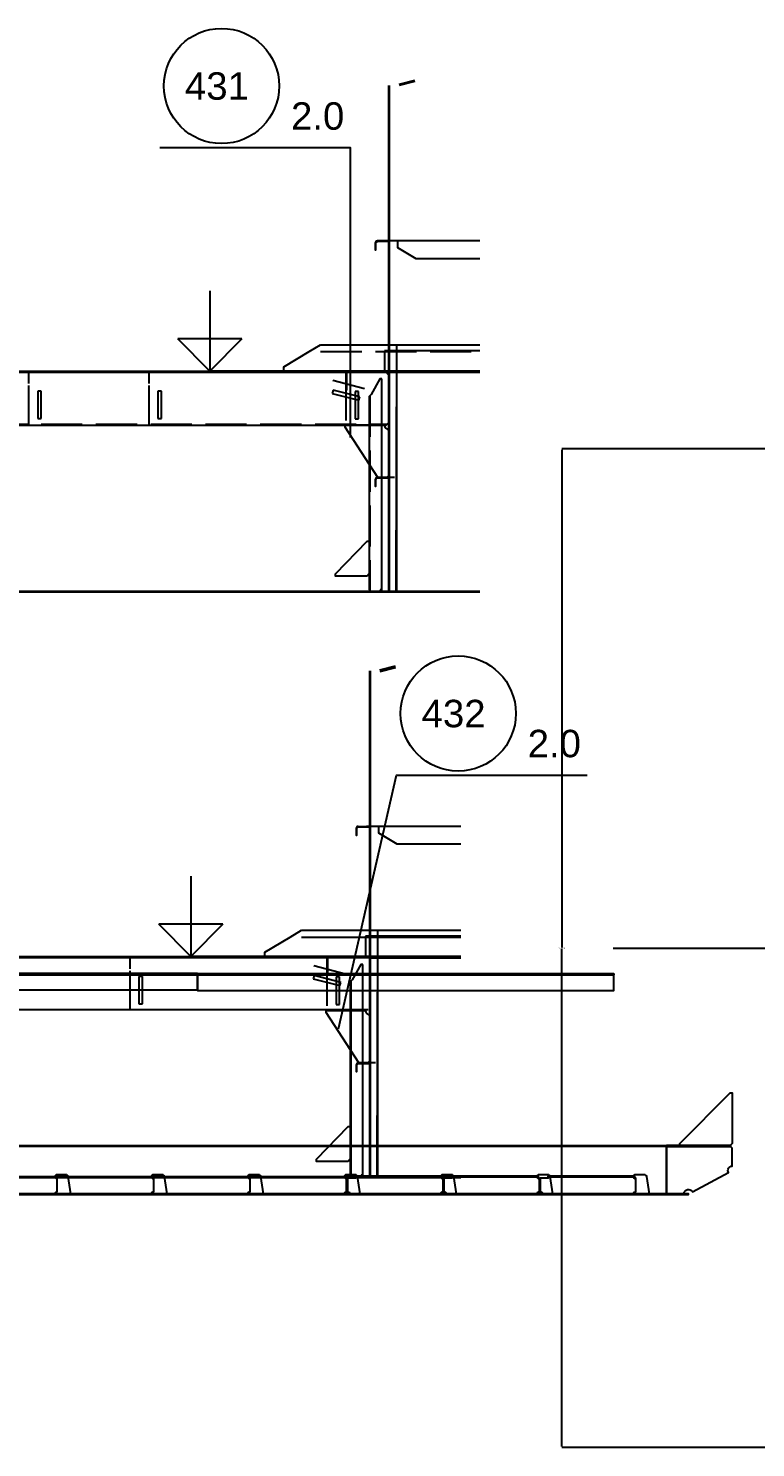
# Model space of a CAD drawing. Header units: inches. Extents: x -15552 to 42302, y -14825 to 18289.
# Drawn here: x -8702 to -7043, y 14786 to 18026 of the extents above; entities that cross this region are included whole.
import ezdxf

# ---------------------------------------------------------------- set-up
doc = ezdxf.new("R2010")
doc.units = ezdxf.units.IN
doc.header["$MEASUREMENT"] = 0
for name, pattern in [('Dashed', [10, 7.5, -2.5]), ('Dashed_dotted', [34, 24, -5, 0, -5]), ('Short_dashed', [5, 3.75, -1.25])]:
    doc.linetypes.add(name, pattern=pattern)
doc.layers.get('0').update_dxf_attribs({"linetype": 'CONTINUOUS'})
doc.layers.get('Defpoints').update_dxf_attribs({"linetype": 'CONTINUOUS'})
doc.styles.add('Style_ARIAL', font='ARIAL')
doc.dimstyles.new('ISO-25', dxfattribs={"dimtxt": 2.5, "dimasz": 2.5, "dimexe": 0.18, "dimexo": 0.625, "dimgap": 0.09, "dimtad": 1, "dimtih": 1, "dimtoh": 1, "dimdec": 4, "dimzin": 0, "dimdsep": 46, "dimtxsty": 'STANDARD', "dimcen": 0.09, "dimdle": 0.38, "dimadec": 0, "dimazin": 0, "dimtfac": 1, "dimtdec": 4, "dimtofl": 0, "dimtmove": 0, "dimatfit": 3, "dimfxl": 1, "dimtolj": 1, "dimtzin": 0, "dimarcsym": 0})

# ---------------------------------------------------------------- blocks, each defined once
blk = doc.blocks.new('*D0')
at = {"color": 0, "lineweight": -2, "ltscale": 25}
for p, q in [((-6990.050595, 17066.339448), (-7484.547211, 17066.339448)), ((-7484.367211, 17063.839448), (-7484.367211, 15927.679677)), ((-7484.367211, 14788.839906), (-7484.367211, 15924.999677)), ((-6990.050595, 14786.339906), (-7484.547211, 14786.339906))]:
    blk.add_line(p, q, dxfattribs=at)
at = {"color": 0}
for points in [[(-7483.950544, 17063.839448), (-7484.783878, 17063.839448), (-7484.367211, 17066.339448)], [(-7484.783878, 14788.839906), (-7483.950544, 14788.839906), (-7484.367211, 14786.339906)]]:
    blk.add_solid(points, dxfattribs=at)
at = {"layer": 'Defpoints', "color": 0}
for p in [(-7484.367211, 17066.339448), (-6989.425595, 17066.339448), (-6989.425595, 14786.339906)]:
    blk.add_point(p, dxfattribs=at)
at = {"color": 0, "insert": (-7484.367211, 15926.339677), "char_height": 2.5, "attachment_point": 5}
blk.add_mtext('\\A1;2279.9995', dxfattribs=at)

msp = doc.modelspace()

# ---------------------------------------------------------------- linework, layer by layer
at = {"color": 3, "ltscale": 25}
for p, q in [((-7879.057248, 16740.651277), (-7879.057248, 17895.549348)), ((-7877.504285, 16740.651277), (-7877.504285, 17895.549348)), ((-7820.842106, 17907.251313), (-7856.811364, 17897.941926)), ((-7820.156129, 17904.600862), (-7856.1251, 17895.289949)), ((-7879.057248, 17540.651277), (-7905.513508, 17540.651277)), ((-7879.057248, 17539.151338), (-7905.513508, 17539.151338)), ((-7856.678326, 17540.651277), (-7886.615117, 17540.651277)), ((-7862.631257, 16740.651277), (-7861.337025, 17303.651765)), ((-7879.057248, 17240.651277), (-10363.720925, 17240.651277)), ((-7861.182244, 17240.651277), (-10363.720925, 17240.651277)), ((-7879.059441, 17240.651277), (-10051.587231, 17240.651277)), ((-7672.00187, 17240.651277), (-7886.28772, 17240.651277)), ((-7879.059441, 17126.651338), (-7879.059441, 17240.651277)), ((-7672.00187, 17243.651155), (-7877.504285, 17243.651155)), ((-7672.00187, 17240.651277), (-7877.504285, 17240.651277)), ((-7861.182244, 16740.651277), (-7861.182244, 17240.651277)), ((-7894.983704, 16740.651277), (-7894.983704, 17225.650361)), ((-7879.057248, 17000.650361), (-7905.513508, 17000.650361)), ((-7879.057248, 16999.150422), (-7905.513508, 16999.150422)), ((-7866.513569, 17000.650361), (-7896.450265, 17000.650361)), ((-7672.00187, 16740.651277), (-10337.839062, 16740.651277)), ((-7672.00187, 16738.650849), (-10337.839062, 16738.650849)), ((-10156.70398, 16740.651277), (-7861.182244, 16740.651277)), ((-7919.614823, 16740.651277), (-7894.983704, 16740.651277)), ((-7922.475464, 15404.478028), (-7922.475464, 16559.375337)), ((-7920.922501, 15404.478028), (-7920.922501, 16559.375337)), ((-7900.229581, 16561.769441), (-7864.260323, 16571.078828)), ((-7899.20028, 16557.793), (-7863.231309, 16567.102388)), ((-7948.931725, 16204.478791), (-7922.475464, 16204.478791)), ((-7948.931725, 16202.978852), (-7922.475464, 16202.978852)), ((-7920.922501, 15907.478669), (-7715.419991, 15907.478669)), ((-7922.475464, 15904.478791), (-10407.139142, 15904.478791)), ((-7904.600461, 15904.478791), (-10407.139142, 15904.478791)), ((-8470.506699, 15904.478791), (-8470.506699, 15878.978303)), ((-7938.401921, 15404.478028), (-7938.401921, 15889.477876)), ((-7920.922501, 15904.478791), (-7715.419991, 15904.478791)), ((-7904.600461, 15404.478028), (-7904.600461, 15904.478791)), ((-7965.983708, 15850.916627), (-7965.983708, 15407.532838)), ((-7948.931725, 15664.477876), (-7922.475464, 15664.477876)), ((-7948.931725, 15662.977937), (-7922.475464, 15662.977937)), ((-7715.419991, 15404.478028), (-10381.257279, 15404.478028)), ((-7715.419991, 15402.478364), (-10381.257279, 15402.478364)), ((-10200.122197, 15404.478028), (-7904.600461, 15404.478028)), ((-7963.03304, 15404.478028), (-7938.401921, 15404.478028)), ((-7955.717309, 15404.320863), (-7955.717309, 15405.820802)), ((-7955.717309, 15405.820802), (-7777.107937, 15405.820802)), ((-7777.107937, 15404.320863), (-7955.717309, 15404.320863)), ((-7777.107937, 15405.820802), (-7777.107937, 15404.320863)), ((-7777.107937, 15405.820802), (-7758.717282, 15405.820802)), ((-7758.717282, 15404.320863), (-7777.107937, 15404.320863)), ((-7758.717282, 15405.820802), (-7758.717282, 15404.320863)), ((-7735.717328, 15404.320863), (-7735.717328, 15405.820802)), ((-7735.717328, 15405.820802), (-7557.107957, 15405.820802)), ((-7557.107957, 15404.320863), (-7735.717328, 15404.320863)), ((-7557.107957, 15405.820802), (-7557.107957, 15404.320863)), ((-7557.107957, 15405.820802), (-7538.717301, 15405.820802)), ((-7538.717301, 15404.320863), (-7557.107957, 15404.320863)), ((-7538.717301, 15405.820802), (-7538.717301, 15404.320863)), ((-7515.717347, 15404.320863), (-7515.717347, 15405.820802)), ((-7515.717347, 15405.820802), (-7337.107976, 15405.820802)), ((-7337.107976, 15404.320863), (-7515.717347, 15404.320863)), ((-7337.107976, 15405.820802), (-7337.107976, 15404.320863)), ((-7337.107976, 15405.820802), (-7318.71732, 15405.820802)), ((-7318.71732, 15404.320863), (-7337.107976, 15404.320863)), ((-7318.71732, 15405.820802), (-7318.71732, 15404.320863))]:
    msp.add_line(p, q, dxfattribs=at)
at = {"color": 1, "ltscale": 25}
for p, q in [((-7672.00187, 17540.651277), (-7859.370453, 17540.651277)), ((-7817.544778, 17500.650361), (-7672.00187, 17500.650361)), ((-8034.949811, 17303.651765), (-7672.00187, 17303.651765)), ((-7672.00187, 17243.651155), (-8118.601401, 17243.651155)), ((-7715.419991, 16204.478791), (-7902.78867, 16204.478791)), ((-7860.962994, 16164.477876), (-7715.419991, 16164.477876)), ((-8078.368027, 15967.477754), (-7715.419991, 15967.477754)), ((-8078.368027, 15951.85428), (-7715.419991, 15951.85428)), ((-7715.419991, 15907.478669), (-8162.019618, 15907.478669)), ((-7245.717366, 15473.820832), (-7245.717366, 15475.820497)), ((-7245.717366, 15475.820497), (-7137.571271, 15475.820497)), ((-7137.571271, 15473.820832), (-7245.717366, 15473.820832)), ((-7137.571271, 15475.820497), (-7137.571271, 15473.820832)), ((-7137.571271, 15475.820497), (-7099.717267, 15475.820497)), ((-7099.717267, 15473.820832), (-7137.571271, 15473.820832)), ((-7099.717267, 15475.820497), (-7099.717267, 15473.820832))]:
    msp.add_line(p, q, dxfattribs=at)
at = {"color": 6, "ltscale": 25}
for p, q in [((-8287.991555, 17426.625398), (-8287.991603, 17243.649629)), ((-8287.991603, 17243.649629), (-8360.887845, 17317.035249)), ((-8214.606078, 17317.035249), (-8360.887845, 17317.035249)), ((-8214.606078, 17317.035249), (-8287.991603, 17243.649629)), ((-7888.966687, 17290.150788), (-7888.966687, 17241.151765)), ((-7672.00187, 17290.150788), (-7888.966687, 17290.150788)), ((-7888.966687, 17241.151765), (-7672.00187, 17241.151765)), ((-8331.409772, 16090.452912), (-8331.409819, 15907.477143)), ((-8331.409819, 15907.477143), (-8404.306085, 15980.862764)), ((-8258.024295, 15980.862764), (-8404.306085, 15980.862764)), ((-8258.024295, 15980.862764), (-8331.409819, 15907.477143)), ((-7932.384904, 15953.978303), (-7932.384904, 15904.977754)), ((-7715.419991, 15953.978303), (-7932.384904, 15953.978303)), ((-7932.384904, 15904.977754), (-7715.419991, 15904.977754))]:
    msp.add_line(p, q, dxfattribs=at)
at = {"color": 1, "linetype": 'Short_dashed', "ltscale": 25}
msp.add_line((-8034.949811, 17288.026765), (-7672.00187, 17288.026765), dxfattribs=at)
at = {"color": 3, "linetype": 'Dashed_dotted', "ltscale": 25}
for p, q in [((-8701.436861, 17240.651277), (-8701.436861, 17215.150788)), ((-8427.088483, 17240.651277), (-8427.088483, 17215.150788)), ((-7900.096543, 16204.478791), (-7930.033333, 16204.478791)), ((-7906.049378, 15404.478028), (-7904.755242, 15967.477754)), ((-7715.419991, 15904.478791), (-7929.705937, 15904.478791)), ((-7909.931786, 15664.477876), (-7939.868481, 15664.477876))]:
    msp.add_line(p, q, dxfattribs=at)
at = {"color": 2, "linetype": 'Dashed', "ltscale": 25}
for p, q in [((-8701.441742, 17210.650972), (-8701.441742, 17122.650483)), ((-8427.09337, 17210.650972), (-8427.09337, 17122.650483)), ((-7977.896817, 15867.287782), (-8050.319464, 15886.031678)), ((-8020.826752, 15864.477876), (-8020.826752, 15794.478181))]:
    msp.add_line(p, q, dxfattribs=at)
at = {"color": 2, "ltscale": 25}
for p, q in [((-7934.4786, 17203.46103), (-8006.901248, 17222.204927)), ((-8680.355604, 17197.961763), (-8680.355652, 17135.339692)), ((-8672.527821, 17197.961763), (-8680.355604, 17197.961763)), ((-8672.527869, 17135.339692), (-8672.527821, 17197.961763)), ((-8406.007226, 17197.961763), (-8406.007273, 17135.339692)), ((-8398.179443, 17197.961763), (-8406.007226, 17197.961763)), ((-8398.179491, 17135.339692), (-8398.179443, 17197.961763)), ((-8006.285555, 17200.262788), (-8008.24693, 17192.685273)), ((-8008.24693, 17192.685273), (-7947.62233, 17176.994661)), ((-7945.660908, 17184.572175), (-8006.285555, 17200.262788)), ((-7977.408536, 17200.650361), (-7977.408536, 17130.650666)), ((-7956.322415, 17196.962312), (-7956.32251, 17134.340242)), ((-7948.494656, 17196.962312), (-7956.322415, 17196.962312)), ((-7948.494656, 17134.340242), (-7948.494656, 17196.962312)), ((-7947.62233, 17176.994661), (-7945.660908, 17184.572175)), ((-8680.355652, 17135.339692), (-8672.527869, 17135.339692)), ((-8406.007273, 17135.339692), (-8398.179491, 17135.339692)), ((-7956.32251, 17134.340242), (-7948.494656, 17134.340242)), ((-8470.50937, 15874.478486), (-8470.50937, 15786.477998)), ((-8449.423225, 15861.789277), (-8449.423273, 15799.167207)), ((-8441.595442, 15861.789277), (-8449.423225, 15861.789277)), ((-8441.59549, 15799.167207), (-8441.595442, 15861.789277)), ((-8049.70382, 15864.091066), (-8051.665194, 15856.512788)), ((-8051.665194, 15856.512788), (-7991.040547, 15840.822175)), ((-7989.07922, 15848.400453), (-8049.70382, 15864.091066)), ((-7999.740632, 15860.789064), (-7999.740679, 15798.166993)), ((-7991.912873, 15860.789064), (-7999.740632, 15860.789064)), ((-7991.912873, 15798.166993), (-7991.912873, 15860.789064)), ((-7991.040547, 15840.822175), (-7989.07922, 15848.400453)), ((-8449.423273, 15799.167207), (-8441.59549, 15799.167207)), ((-7999.740679, 15798.166993), (-7991.912873, 15798.166993))]:
    msp.add_line(p, q, dxfattribs=at)
at = {"color": 3, "linetype": 'Short_dashed', "ltscale": 25}
for p, q in [((-7922.565491, 17187.089875), (-7922.565491, 16743.706086)), ((-10047.514184, 17122.577241), (-7883.132393, 17122.577241))]:
    msp.add_line(p, q, dxfattribs=at)
at = {"color": 1, "linetype": 'Dashed_dotted', "ltscale": 25}
msp.add_line((-7367.367871, 15926.340058), (862.075107, 15926.340058), dxfattribs=at)
at = {"color": 1, "ltscale": 25}
for points in [[(-7967.042096, 17091.798738), (-7967.042096, 17753.51291), (-8401.91706, 17753.51291)], [(-7859.370453, 17540.651277), (-7859.370453, 17525.650361), (-7817.544778, 17500.650361)], [(-8118.601401, 17243.651155), (-8118.601401, 17253.651765), (-8061.08969, 17288.026765), (-8034.949811, 17303.651765)], [(-7977.408536, 17240.651277), (-7977.408536, 17200.650361), (-7975.338013, 17200.650361), (-7975.338013, 17240.651277)], [(-7910.172207, 16996.150544), (-7910.172207, 16980.705598), (-7908.619244, 16980.705598), (-7908.619244, 16996.150544)], [(-7994.308026, 15742.462495), (-7861.961587, 16321.095613), (-7427.086575, 16321.095613)], [(-7953.590424, 16199.977449), (-7953.590424, 16184.532502), (-7952.037461, 16184.532502), (-7952.037461, 16199.977449)], [(-7902.78867, 16204.478791), (-7902.78867, 16189.477876), (-7860.962994, 16164.477876)], [(-8162.019618, 15907.478669), (-8162.019618, 15917.477754), (-8104.507907, 15951.85428), (-8078.368027, 15967.477754)], [(-8315.717299, 15867.820314), (-8315.717299, 15829.96631), (-7365.717347, 15829.96631), (-7365.717347, 15867.820314), (-8315.717299, 15867.820314)], [(-8315.717299, 15867.820314), (-8315.717299, 15829.96631), (-7365.717347, 15829.96631), (-7365.717347, 15867.820314), (-8315.717299, 15867.820314)], [(-7953.590424, 15659.978059), (-7953.590424, 15644.533113), (-7952.037461, 15644.533113), (-7952.037461, 15659.978059)], [(-7245.717366, 15473.820832), (-7099.717267, 15473.820832), (-7099.717267, 15475.820497), (-7245.717366, 15475.820497), (-7245.717366, 15473.820832)]]:
    msp.add_lwpolyline(points, dxfattribs=at)
at = {"color": 3, "ltscale": 25}
for points in [[(-7910.172207, 17536.15146), (-7910.172207, 17520.706514), (-7908.619244, 17520.706514), (-7908.619244, 17536.15146)], [(-7879.057248, 17243.651155), (-8287.991555, 17243.651155), (-8287.991555, 17242.651704), (-9903.022893, 17242.651704), (-9903.022893, 17242.151216), (-10363.720925, 17242.151216)], [(-7894.983704, 17225.650361), (-7899.813302, 17225.650361), (-7919.614823, 17190.144685)], [(-7919.614823, 17190.144685), (-7924.014313, 17185.589936), (-7924.014313, 16745.206025), (-7919.614823, 16740.651277)], [(-10051.587231, 17126.651338), (-10045.514233, 17120.57834), (-7885.132439, 17120.57834), (-7879.059441, 17126.651338)], [(-7922.475464, 15907.478669), (-8331.409772, 15907.478669), (-8331.409772, 15906.477693), (-9946.441109, 15906.477693), (-9946.441109, 15905.97873), (-10407.139142, 15905.97873)], [(-7938.401921, 15889.477876), (-7943.231518, 15889.477876), (-7963.03304, 15853.971437)], [(-8735.717292, 15868.820527), (-8735.717292, 15831.180909), (-8315.717299, 15831.180909), (-8315.717299, 15868.820527), (-8735.717292, 15868.820527)], [(-8735.717292, 15868.820527), (-8735.717292, 15831.180909), (-8315.717299, 15831.180909), (-8315.717299, 15868.820527), (-8735.717292, 15868.820527)], [(-7963.03304, 15853.971437), (-7967.432435, 15849.416688), (-7967.432435, 15409.032777), (-7963.03304, 15404.478028)], [(-10091.003258, 15786.477998), (-10053.149254, 15786.477998), (-7964.329465, 15786.477998), (-7926.475461, 15786.477998)], [(-7245.717366, 15473.820832), (-9972.217305, 15473.820832), (-9972.217305, 15475.820497), (-7245.717366, 15475.820497), (-7245.717366, 15473.820832)], [(-7955.717309, 15404.320863), (-7758.717282, 15404.320863), (-7758.717282, 15405.820802), (-7955.717309, 15405.820802), (-7955.717309, 15404.320863)], [(-7735.717328, 15404.320863), (-7538.717301, 15404.320863), (-7538.717301, 15405.820802), (-7735.717328, 15405.820802), (-7735.717328, 15404.320863)], [(-7515.717347, 15404.320863), (-7318.71732, 15404.320863), (-7318.71732, 15405.820802), (-7515.717347, 15405.820802), (-7515.717347, 15404.320863)], [(-9165.717275, 15363.820985), (-7195.717366, 15363.820985), (-7195.717366, 15365.820649), (-9165.717275, 15365.820649), (-9165.717275, 15363.820985)], [(-9165.717275, 15363.820985), (-7195.717366, 15363.820985), (-7195.717366, 15365.820649), (-9165.717275, 15365.820649), (-9165.717275, 15363.820985)]]:
    msp.add_lwpolyline(points, dxfattribs=at)
at = {"color": 2, "ltscale": 25}
for points in [[(-7879.066308, 17110.650972), (-7879.066308, 17005.650666), (-7884.066231, 17000.650361), (-7904.066308, 17000.650361), (-7979.066308, 17115.651277), (-7979.066308, 17120.651582), (-7889.06625, 17120.651582, 0.414202), (-7879.066308, 17110.650972, 0.414202)], [(-7922.484524, 15774.478486), (-7922.484524, 15669.478181), (-7927.484448, 15664.477876), (-7947.484524, 15664.477876), (-8022.484477, 15779.478028), (-8022.484477, 15784.478334), (-7932.484467, 15784.478334, 0.414218), (-7922.484524, 15774.478486, 0.414218)]]:
    msp.add_lwpolyline(points, format="xyb", dxfattribs=at)
for points in [[(-7928.791077, 16775.650361), (-8001.235469, 16775.650361), (-8001.235469, 16780.650666), (-7928.791077, 16855.650666), (-7923.961575, 16855.650666), (-7923.961575, 16780.650666), (-7928.791077, 16775.650361)], [(-7100.71729, 15475.820497), (-7215.717347, 15475.820497), (-7215.717347, 15480.820802), (-7100.71729, 15595.820954), (-7095.717366, 15595.820954), (-7095.717366, 15480.820802), (-7100.71729, 15475.820497)], [(-7100.71729, 15475.820497), (-7215.717347, 15475.820497), (-7215.717347, 15480.820802), (-7100.71729, 15595.820954), (-7095.717366, 15595.820954), (-7095.717366, 15480.820802), (-7100.71729, 15475.820497)], [(-7972.209294, 15439.477876), (-8044.653685, 15439.477876), (-8044.653685, 15444.478181), (-7972.209294, 15519.478181), (-7967.379792, 15519.478181), (-7967.379792, 15444.478181), (-7972.209294, 15439.477876)]]:
    msp.add_lwpolyline(points, dxfattribs=at)
at = {"color": 5, "ltscale": 25}
msp.add_lwpolyline([(-8020.826752, 15904.478791), (-8020.826752, 15864.477876), (-8018.75623, 15864.477876), (-8018.75623, 15904.478791)], dxfattribs=at)
at = {"color": 6, "ltscale": 25}
for points in [[(-8735.717292, 15865.820649), (-8315.717299, 15865.820649), (-8315.717299, 15868.820527), (-8735.717292, 15868.820527), (-8735.717292, 15865.820649)], [(-8315.717299, 15865.820649), (-8735.717292, 15865.820649), (-8735.717292, 15868.820527), (-8315.717299, 15868.820527), (-8315.717299, 15865.820649)], [(-8315.717299, 15865.820649), (-7365.717347, 15865.820649), (-7365.717347, 15867.820314), (-8315.717299, 15867.820314), (-8315.717299, 15865.820649)], [(-7365.717347, 15865.820649), (-8315.717299, 15865.820649), (-8315.717299, 15867.820314), (-7365.717347, 15867.820314), (-7365.717347, 15865.820649)]]:
    msp.add_lwpolyline(points, dxfattribs=at)
for points in [[(-8825.717287, 15365.820649), (-8640.717287, 15365.820649, -0.198918), (-8639.252932, 15369.356111, -0.1989), (-8635.717292, 15370.820954), (-8635.717292, 15399.820283, -0.1989), (-8639.252932, 15401.285127, -0.198918), (-8640.717287, 15404.820588, -0.198918), (-8639.252932, 15408.35605, -0.1989), (-8635.717292, 15409.820893), (-8616.709478, 15409.820893, -0.17936), (-8613.450689, 15408.61316, -0.17935), (-8611.766608, 15405.572847), (-8605.717297, 15365.820649), (-8420.717294, 15365.820649, -0.198918), (-8419.252951, 15369.356111, -0.198899), (-8415.717299, 15370.820954), (-8415.717299, 15399.820283, -0.198899), (-8419.252951, 15401.285127, -0.198918), (-8420.717294, 15404.820588, -0.198918), (-8419.252951, 15408.35605, -0.198899), (-8415.717299, 15409.820893), (-8396.709473, 15409.820893, -0.179359), (-8393.450673, 15408.61316, -0.179351), (-8391.766627, 15405.572847), (-8385.71728, 15365.820649), (-8200.71729, 15365.820649, -0.198918), (-8199.252923, 15369.356111, -0.198901), (-8195.717318, 15370.820954), (-8195.717318, 15399.820283, -0.198901), (-8199.252923, 15401.285127, -0.198918), (-8200.71729, 15404.820588, -0.198918), (-8199.252923, 15408.35605, -0.198901), (-8195.717318, 15409.820893), (-8176.709492, 15409.820893, -0.179359), (-8173.450692, 15408.61316, -0.17935), (-8171.766598, 15405.572847), (-8165.717299, 15365.820649), (-7980.717309, 15365.820649, -0.198918), (-7979.252942, 15369.356111, -0.198899), (-7975.71729, 15370.820954), (-7975.71729, 15399.820283, -0.198899), (-7979.252942, 15401.285127, -0.198918), (-7980.717309, 15404.820588, -0.198918), (-7979.252942, 15408.35605, -0.198899), (-7975.71729, 15409.820893), (-7956.709511, 15409.820893, -0.179359), (-7953.450711, 15408.61316, -0.17935), (-7951.766617, 15405.572847), (-7945.717271, 15365.820649), (-7760.717328, 15365.820649, -0.198918), (-7759.252961, 15369.356111, -0.198899), (-7755.717309, 15370.820954), (-7755.717309, 15399.820283, -0.198899), (-7759.252961, 15401.285127, -0.198918), (-7760.717328, 15404.820588, -0.198918), (-7759.252961, 15408.35605, -0.198899), (-7755.717309, 15409.820893), (-7736.70953, 15409.820893, -0.179359), (-7733.45073, 15408.61316, -0.17935), (-7731.766637, 15405.572847), (-7725.71729, 15365.820649), (-7540.717347, 15365.820649, -0.198918), (-7539.25298, 15369.356111, -0.198899), (-7535.717328, 15370.820954), (-7535.717328, 15399.820283, -0.198899), (-7539.25298, 15401.285127, -0.198918), (-7540.717347, 15404.820588, -0.198918), (-7539.25298, 15408.35605, -0.198899), (-7535.717328, 15409.820893), (-7516.70955, 15409.820893, -0.179359), (-7513.450749, 15408.61316, -0.17935), (-7511.766656, 15405.572847), (-7505.717309, 15365.820649), (-7320.717366, 15365.820649, -0.198918), (-7319.252999, 15369.356111, -0.198899), (-7315.717347, 15370.820954), (-7315.717347, 15399.820283, -0.198899), (-7319.252999, 15401.285127, -0.198918), (-7320.717366, 15404.820588, -0.198918), (-7319.252999, 15408.35605, -0.198899), (-7315.717347, 15409.820893), (-7296.709473, 15409.820893, -0.179359), (-7293.450673, 15408.61316, -0.179352), (-7291.766675, 15405.572847), (-7285.717328, 15365.820649), (-7245.717366, 15365.820649), (-7245.717366, 15469.820741), (-7245.717366, 15473.820832), (-9972.217305, 15473.820832)], [(-7245.717366, 15469.820741), (-7245.717366, 15365.820649), (-7205.717309, 15365.820649, -0.167463), (-7203.594811, 15371.980622, -0.167452), (-7198.127968, 15375.526002, -0.167456), (-7191.637738, 15374.950746, -0.167459), (-7186.879475, 15370.499757), (-7104.555256, 15414.082673, -0.12931), (-7105.713399, 15419.037202, -0.129321), (-7104.284222, 15423.920015, -0.129325), (-7100.637753, 15427.467683, -0.12932), (-7095.717366, 15428.761628), (-7095.717366, 15469.820741), (-7099.717267, 15473.820832), (-7245.717366, 15473.820832), (-7245.717366, 15469.820741)], [(-7245.717366, 15469.820741), (-7245.717366, 15365.820649), (-7205.717309, 15365.820649, -0.167463), (-7203.594811, 15371.980622, -0.167452), (-7198.127968, 15375.526002, -0.167456), (-7191.637738, 15374.950746, -0.167459), (-7186.879475, 15370.499757), (-7104.555256, 15414.082673, -0.12931), (-7105.713399, 15419.037202, -0.129321), (-7104.284222, 15423.920015, -0.129325), (-7100.637753, 15427.467683, -0.12932), (-7095.717366, 15428.761628), (-7095.717366, 15469.820741), (-7099.717267, 15473.820832), (-7245.717366, 15473.820832), (-7245.717366, 15469.820741)]]:
    msp.add_lwpolyline(points, format="xyb", dxfattribs=at)
at = {"color": 1, "ltscale": 25}
for points in [[(-7973.717339, 15401.320985), (-7973.717339, 15370.820954, -0.198899), (-7970.181687, 15369.356111, -0.198918), (-7968.71732, 15365.820649), (-7760.717328, 15365.820649, -0.198918), (-7759.252961, 15369.356111, -0.198899), (-7755.717309, 15370.820954), (-7755.717309, 15401.320985), (-7758.717282, 15404.320863), (-7955.717309, 15404.320863), (-7955.717309, 15401.320985), (-7973.717339, 15401.320985)], [(-7973.717339, 15401.320985), (-7973.717339, 15370.820954, -0.198899), (-7970.181687, 15369.356111, -0.198918), (-7968.71732, 15365.820649), (-7760.717328, 15365.820649, -0.198918), (-7759.252961, 15369.356111, -0.198899), (-7755.717309, 15370.820954), (-7755.717309, 15401.320985), (-7758.717282, 15404.320863), (-7955.717309, 15404.320863), (-7955.717309, 15401.320985), (-7973.717339, 15401.320985)], [(-7753.717358, 15401.320985), (-7753.717358, 15370.820954, -0.198899), (-7750.181706, 15369.356111, -0.198918), (-7748.717339, 15365.820649), (-7540.717347, 15365.820649, -0.198918), (-7539.25298, 15369.356111, -0.198899), (-7535.717328, 15370.820954), (-7535.717328, 15401.320985), (-7538.717301, 15404.320863), (-7735.717328, 15404.320863), (-7735.717328, 15401.320985), (-7753.717358, 15401.320985)], [(-7753.717358, 15401.320985), (-7753.717358, 15370.820954, -0.198899), (-7750.181706, 15369.356111, -0.198918), (-7748.717339, 15365.820649), (-7540.717347, 15365.820649, -0.198918), (-7539.25298, 15369.356111, -0.198899), (-7535.717328, 15370.820954), (-7535.717328, 15401.320985), (-7538.717301, 15404.320863), (-7735.717328, 15404.320863), (-7735.717328, 15401.320985), (-7753.717358, 15401.320985)], [(-7533.717282, 15401.320985), (-7533.717282, 15370.820954, -0.198899), (-7530.18163, 15369.356111, -0.19892), (-7528.717358, 15365.820649), (-7320.717366, 15365.820649, -0.198918), (-7319.252999, 15369.356111, -0.198899), (-7315.717347, 15370.820954), (-7315.717347, 15401.320985), (-7318.71732, 15404.320863), (-7515.717347, 15404.320863), (-7515.717347, 15401.320985), (-7533.717282, 15401.320985)], [(-7533.717282, 15401.320985), (-7533.717282, 15370.820954, -0.198899), (-7530.18163, 15369.356111, -0.19892), (-7528.717358, 15365.820649), (-7320.717366, 15365.820649, -0.198918), (-7319.252999, 15369.356111, -0.198899), (-7315.717347, 15370.820954), (-7315.717347, 15401.320985), (-7318.71732, 15404.320863), (-7515.717347, 15404.320863), (-7515.717347, 15401.320985), (-7533.717282, 15401.320985)]]:
    msp.add_lwpolyline(points, format="xyb", dxfattribs=at)
for centre in [(-8261.016877, 17894.412568), (-7721.061356, 16461.995271)]:
    msp.add_circle(centre, 131.506848, dxfattribs=at)
at = {"color": 3, "ltscale": 25}
for centre, radius, start, end in [((-7905.536587, 17536.014131), 4.637691, 89.715149, 178.297119), ((-7905.528863, 17536.059907), 3.091738, 89.715309, 178.298126), ((-7879.059155, 17240.651277), 5.000277, 179.99968, 269.99704), ((-7905.536587, 16996.013215), 4.637691, 89.715149, 178.297119), ((-7905.528863, 16996.058992), 3.091738, 89.715309, 178.298126), ((-7894.898255, 16740.736726), 4.915792, 90.996063, 180.993744), ((-7948.953469, 16199.84012), 4.638993, 89.731407, 178.300278), ((-7948.945744, 16199.885896), 3.09304, 89.739693, 178.302856), ((-7948.954804, 15659.839967), 4.637691, 89.715149, 178.297119), ((-7948.947079, 15659.886506), 3.091738, 89.715309, 178.298126), ((-7938.316472, 15404.563478), 4.915792, 90.996063, 180.993744)]:
    msp.add_arc(centre, radius, start, end, dxfattribs=at)

# ---------------------------------------------------------------- texts
at = {"color": 1, "ltscale": 25, "style": 'Style_ARIAL'}
for s, p in [('431', (-8344.513257, 17863.101533)), ('2.0', (-8102.504141, 17794.609407)), ('432', (-7804.557831, 16430.684236)), ('2.0', (-7562.548669, 16362.192109))]:
    msp.add_text(s, height=62.622309, dxfattribs=at).set_placement(p)

# ---------------------------------------------------------------- dimensions: what is measured, and where the dimension line sits
at = {"color": 1, "ltscale": 25}
dim = msp.add_linear_dim(base=(-7484.367211, 17066.339448), p1=(-6989.425595, 14786.339906), p2=(-6989.425595, 17066.339448), angle=90, dimstyle='ISO-25', dxfattribs=at)
dim.commit()
dim.dimension.update_dxf_attribs({"geometry": '*D0', "text_midpoint": (-7484.367211, 15926.339677)})

doc.saveas('drawing.dxf')
